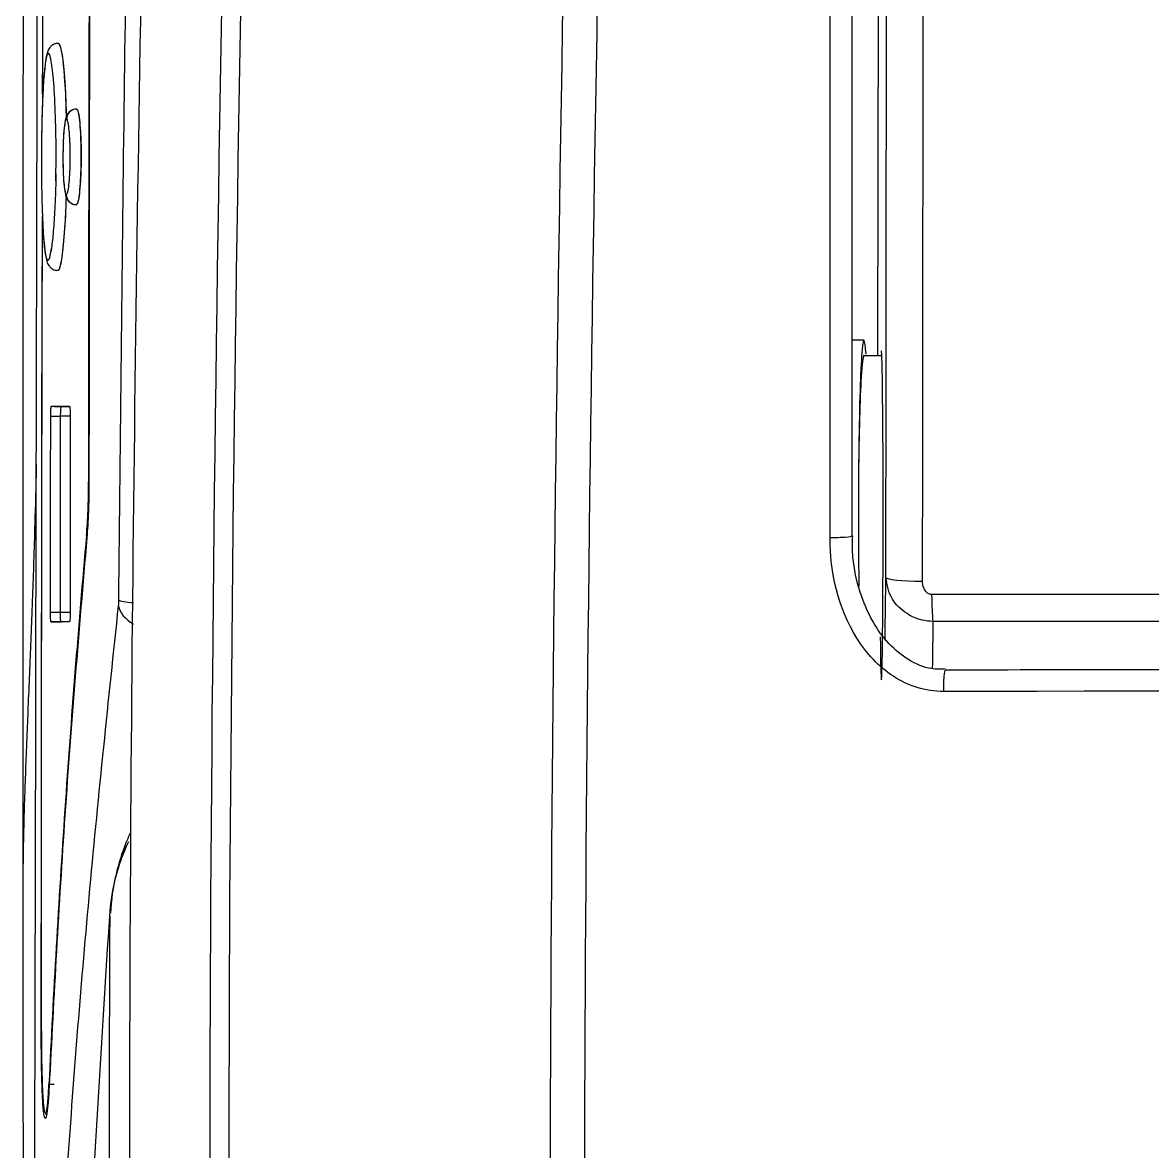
# Model space of a CAD drawing. Header units: millimetres. Extents: x -8699 to 14519, y -2727 to 7848.
# Drawn here: x -7614.3 to -7557.6, y 6954 to 7010.6 of the extents above; entities that cross this region are included whole.
import ezdxf

# ---------------------------------------------------------------- set-up
doc = ezdxf.new("R2010")
doc.units = ezdxf.units.MM
doc.layers.add('1', color=7, linetype='Continuous', true_color=0xffffff)

msp = doc.modelspace()

# ---------------------------------------------------------------- linework, layer by layer
at = {"layer": '1', "color": 8, "linetype": 'Continuous'}
for p, q in [((-7571.368, 7017.558), (-7571.392, 6993.905)), ((-7611.892, 6990.873), (-7612.375, 6990.873)), ((-7612.387, 6981.053), (-7611.893, 6981.053)), ((-7613.342, 6960.037), (-7613.349, 6960.037))]:
    msp.add_line(p, q, dxfattribs=at)
at = {"layer": '1', "color": 7, "linetype": 'Continuous'}
msp.add_line((-7568.006, 6978.142), (-7568.009, 6978.142), dxfattribs=at)
at = {"layer": '1', "color": 8, "linetype": 'Continuous'}
for centre, major_axis, ratio, start_param, end_param in [((-7611.578, 7005.791), (-0.047, -0.498), 0.995391, 3.232943, 4.803763), ((-7611.593, 7001.992), (-0.144, -0.479), 0.995022, 5.001569, 6.572391), ((-7573.688, 6984.874), (-1, 0), 0.078061, 1.480652, 3.141593), ((-7568.978, 6982.786), (2, -0.002), 0.094224, 3.152111, 4.625013), ((-7568.509, 6982.121), (0.001, 2), 0.087446, 1.664877, 2.45401), ((-7607.49, 6981.374), (-1.988, 0.221), 0.635327, 0.178635, 0.975905), ((-7607.475, 6981.65), (-2, 0.017), 0.085173, 0.138366, 0.901749), ((-7568.006, 6977.142), (0.002, -1), 0.087177, 3.155817, 4.791685)]:
    msp.add_ellipse(centre, major_axis=major_axis, ratio=ratio, start_param=start_param, end_param=end_param, dxfattribs=at)
at = {"layer": '1', "color": 7, "linetype": 'Continuous'}
for start_param, end_param in [(4.721117, 6.283275), (2.402096, 4.721117)]:
    msp.add_ellipse((-7571.202, 6985.905), major_axis=(0.001, 8.26), ratio=0.010472, start_param=start_param, end_param=end_param, dxfattribs=at)
for points, knots in [([(-7614.258, 7068.764), (-7614.258, 7053.227), (-7614.258, 7037.69), (-7614.261, 7005.884), (-7614.275, 6989.615), (-7614.273, 6957.077), (-7614.284, 6940.798), (-7613.968, 6921.423), (-7613.913, 6918.303), (-7613.851, 6915.184)], [0, 0, 0, 0, 0.303465, 0.303465, 0.62123, 0.62123, 0.938995, 0.938995, 1, 1, 1, 1]), ([(-7610.816, 7047.837), (-7610.838, 7042.816), (-7610.86, 7037.794), (-7610.9, 7027.752), (-7610.918, 7022.73), (-7610.963, 7007.666), (-7610.98, 6997.624), (-7610.975, 6987.581)], [0, 0, 0, 0, 0.250001, 0.250001, 0.500001, 0.500001, 1, 1, 1, 1]), ([(-7610.796, 7047.837), (-7610.841, 7037.719), (-7610.932, 7017.633), (-7610.947, 6997.548), (-7610.954, 6987.58)], [0, 0, 0, 0, 0.503731, 1, 1, 1, 1]), ([(-7606.346, 7044.736), (-7606.566, 7043.916), (-7606.768, 7042.976), (-7607.352, 7039.61), (-7607.658, 7036.761), (-7607.944, 7032.074), (-7608.009, 7030.471), (-7608.08, 7027.25), (-7608.107, 7025.635), (-7608.381, 7011.12), (-7608.593, 6998.218), (-7609.018, 6959.509), (-7609.03, 6933.689), (-7607.194, 6856.312), (-7603.372, 6804.958), (-7592.382, 6741.317), (-7589.879, 6728.632), (-7584.24, 6703.467), (-7581.092, 6690.974), (-7573.628, 6666.306), (-7569.294, 6654.089), (-7562.368, 6638.278), (-7560.556, 6634.396), (-7558.646, 6630.574)], [0, 0, 0, 0, 0.010273, 0.010273, 0.033117, 0.033117, 0.04454, 0.04454, 0.055962, 0.055962, 0.147339, 0.147339, 0.330093, 0.330093, 0.695601, 0.695601, 0.786978, 0.786978, 0.878355, 0.878355, 0.969732, 0.969732, 1, 1, 1, 1]), ([(-7612.492, 7009.575), (-7612.532, 7009.58), (-7612.641, 7009.583), (-7612.803, 7009.498), (-7612.924, 7009.377), (-7613.003, 7009.243), (-7613.075, 7009.041), (-7613.144, 7008.674), (-7613.224, 7007.912), (-7613.287, 7006.769), (-7613.322, 7005.724), (-7613.329, 7005.099), (-7613.33, 7004.961)], [0, 0, 0, 0, 0.018606, 0.054326, 0.086431, 0.123367, 0.186817, 0.343176, 0.537718, 0.743697, 0.9443, 1, 1, 1, 1]), ([(-7611.579, 7006.283), (-7611.597, 7006.286), (-7611.679, 7006.295), (-7611.814, 7006.244), (-7611.947, 7006.149), (-7612.034, 7006.039), (-7612.092, 7005.92), (-7612.153, 7005.722), (-7612.202, 7005.378), (-7612.243, 7004.841), (-7612.251, 7004.479), (-7612.252, 7004.353)], [0, 0, 0, 0, 0.018611, 0.088274, 0.146526, 0.201896, 0.262741, 0.353448, 0.625104, 0.876863, 1, 1, 1, 1]), ([(-7611.577, 7006.291), (-7611.552, 7006.288), (-7611.527, 7006.243), (-7611.478, 7006.069), (-7611.454, 7005.935), (-7611.413, 7005.598), (-7611.395, 7005.391), (-7611.367, 7004.933), (-7611.357, 7004.677), (-7611.346, 7004.153), (-7611.345, 7003.877), (-7611.353, 7003.346), (-7611.361, 7003.082), (-7611.385, 7002.601), (-7611.402, 7002.378), (-7611.44, 7002.002), (-7611.463, 7001.843), (-7611.511, 7001.612), (-7611.537, 7001.536), (-7611.573, 7001.494), (-7611.584, 7001.489), (-7611.595, 7001.492)], [0, 0, 0, 0, 0.103257, 0.103257, 0.2106, 0.2106, 0.317987, 0.317987, 0.424656, 0.424656, 0.530811, 0.530811, 0.63678, 0.63678, 0.742623, 0.742623, 0.848762, 0.848762, 0.955499, 0.955499, 1, 1, 1, 1]), ([(-7613.331, 7004.972), (-7613.341, 7004.357), (-7613.343, 7003.717), (-7613.329, 7001.734), (-7613.288, 7000.494), (-7613.219, 6999.69)], [0, 0, 0, 0, 0.316298, 0.316298, 1, 1, 1, 1]), ([(-7612.252, 7004.353), (-7612.257, 7004.219), (-7612.267, 7003.844), (-7612.256, 7003.189), (-7612.221, 7002.521), (-7612.162, 7002.092), (-7612.111, 7001.867), (-7611.995, 7001.672), (-7611.85, 7001.551), (-7611.695, 7001.49), (-7611.597, 7001.496), (-7611.563, 7001.502)], [0, 0, 0, 0, 0.10497, 0.294977, 0.484998, 0.684237, 0.813579, 0.870909, 0.920619, 0.973318, 1, 1, 1, 1]), ([(-7612.615, 7003.054), (-7612.616, 7002.979), (-7612.62, 7002.424), (-7612.658, 7001.435), (-7612.727, 7000.246), (-7612.814, 6999.429), (-7612.884, 6999.041), (-7612.913, 6998.96), (-7612.913, 6998.96)], [0, 0, 0, 0, 0.035436, 0.265081, 0.498747, 0.72636, 0.912528, 1, 1, 1, 1]), ([(-7612.099, 7001.889), (-7612.121, 7001.216), (-7612.153, 7000.589), (-7612.275, 6998.96), (-7612.389, 6998.269), (-7612.503, 6998.192), (-7612.509, 6998.189), (-7612.515, 6998.189)], [0, 0, 0, 0, 0.312738, 0.312738, 0.962247, 0.962247, 1, 1, 1, 1]), ([(-7613.339, 6960.038), (-7613.34, 6967.354), (-7613.334, 6974.671), (-7613.314, 6988.291), (-7613.302, 6994.595), (-7613.286, 7000.899)], [0, 0, 0, 0, 0.537184, 0.537184, 1, 1, 1, 1]), ([(-7613.241, 6999.938), (-7613.241, 6999.936), (-7613.222, 6999.566), (-7613.188, 6999.31), (-7613.153, 6999.066), (-7613.149, 6999.039)], [0, 0, 0, 0, 0.003751, 0.884136, 1, 1, 1, 1]), ([(-7613.149, 6999.039), (-7613.139, 6998.936), (-7613.079, 6998.71), (-7613.049, 6998.519), (-7612.833, 6998.28), (-7612.653, 6998.19), (-7612.547, 6998.197), (-7612.517, 6998.202)], [0, 0, 0, 0, 0.330546, 0.710415, 0.836614, 0.955552, 1, 1, 1, 1]), ([(-7571.97, 6993.995), (-7572.034, 6994.832), (-7572.107, 6994.913), (-7572.241, 6993.446), (-7572.299, 6991.791), (-7572.362, 6987.639), (-7572.366, 6985.162), (-7572.34, 6982.775), (-7572.337, 6982.556), (-7572.334, 6982.341)], [0, 0, 0, 0, 0.309042, 0.309042, 0.637678, 0.637678, 0.966315, 0.966315, 1, 1, 1, 1]), ([(-7572.08, 6993.896), (-7572.128, 6993.891), (-7572.177, 6993.524), (-7572.282, 6991.797), (-7572.329, 6990.015), (-7572.349, 6987.977)], [0, 0, 0, 0, 0.399895, 0.399895, 1, 1, 1, 1]), ([(-7612.884, 6981.054), (-7612.884, 6981.873), (-7612.883, 6982.691), (-7612.881, 6984.328), (-7612.881, 6985.146), (-7612.878, 6987.601), (-7612.875, 6989.238), (-7612.873, 6990.874)], [0, 0, 0, 0, 0.25, 0.25, 0.5, 0.5, 1, 1, 1, 1]), ([(-7612.873, 6990.874), (-7612.873, 6990.93), (-7612.872, 6990.987), (-7612.87, 6991.093), (-7612.868, 6991.143), (-7612.864, 6991.231), (-7612.861, 6991.27), (-7612.855, 6991.328), (-7612.852, 6991.349), (-7612.847, 6991.37), (-7612.844, 6991.374), (-7612.842, 6991.374)], [0, 0, 0, 0, 0.215286, 0.215286, 0.430301, 0.430301, 0.647849, 0.647849, 0.85898, 0.85898, 1, 1, 1, 1]), ([(-7612.842, 6991.374), (-7612.781, 6991.374), (-7612.716, 6991.374), (-7612.579, 6991.374), (-7612.507, 6991.374), (-7612.28, 6991.374), (-7612.115, 6991.374), (-7611.936, 6991.374)], [0, 0, 0, 0, 0.250041, 0.250041, 0.500083, 0.500083, 1, 1, 1, 1]), ([(-7612.375, 6990.873), (-7612.375, 6991.005), (-7612.372, 6991.135), (-7612.36, 6991.319), (-7612.353, 6991.373), (-7612.345, 6991.373)], [0, 0, 0, 0, 0.5, 0.5, 1, 1, 1, 1]), ([(-7612.375, 6990.873), (-7612.375, 6990.929), (-7612.375, 6990.986), (-7612.372, 6991.091), (-7612.371, 6991.141), (-7612.366, 6991.229), (-7612.364, 6991.267), (-7612.358, 6991.326), (-7612.355, 6991.348), (-7612.349, 6991.369), (-7612.347, 6991.373), (-7612.345, 6991.373)], [0, 0, 0, 0, 0.214454, 0.214454, 0.428896, 0.428896, 0.643516, 0.643516, 0.858504, 0.858504, 1, 1, 1, 1]), ([(-7611.936, 6991.374), (-7611.931, 6991.374), (-7611.926, 6991.364), (-7611.916, 6991.327), (-7611.912, 6991.298), (-7611.904, 6991.228), (-7611.901, 6991.184), (-7611.896, 6991.088), (-7611.894, 6991.035), (-7611.892, 6990.947), (-7611.892, 6990.91), (-7611.892, 6990.874)], [0, 0, 0, 0, 0.216824, 0.216824, 0.433428, 0.433428, 0.651777, 0.651777, 0.862873, 0.862873, 1, 1, 1, 1]), ([(-7611.892, 6990.874), (-7611.892, 6990.056), (-7611.893, 6989.238), (-7611.893, 6987.601), (-7611.894, 6986.783), (-7611.894, 6984.328), (-7611.894, 6982.691), (-7611.893, 6981.054)], [0, 0, 0, 0, 0.25, 0.25, 0.5, 0.5, 1, 1, 1, 1]), ([(-7613.599, 6988.467), (-7613.6, 6988.421), (-7613.622, 6987.364), (-7613.682, 6984.964), (-7613.796, 6981.585), (-7613.934, 6978.15), (-7614.072, 6974.892), (-7614.19, 6971.807), (-7614.262, 6969.197), (-7614.27, 6967.716), (-7614.267, 6967.12)], [0, 0, 0, 0, 0.003491, 0.080476, 0.195885, 0.328686, 0.480891, 0.653836, 0.848431, 1, 1, 1, 1]), ([(-7611.079, 6984.903), (-7611.062, 6985.093), (-7611.046, 6985.299), (-7611.033, 6985.515), (-7611.008, 6985.923), (-7610.99, 6986.377), (-7610.981, 6986.839), (-7610.977, 6987.083), (-7610.974, 6987.333), (-7610.975, 6987.581)], [0, 0, 0, 0, 0.255535, 0.255535, 0.255535, 0.744155, 0.744155, 0.744155, 1, 1, 1, 1]), ([(-7610.954, 6987.58), (-7610.955, 6987.326), (-7610.958, 6986.818), (-7610.98, 6986.081), (-7611.014, 6985.383), (-7611.047, 6984.977), (-7611.063, 6984.774)], [0, 0, 0, 0, 0.25011, 0.499976, 0.749877, 1, 1, 1, 1]), ([(-7611.079, 6984.903), (-7611.283, 6982.609), (-7611.476, 6980.315), (-7611.838, 6975.726), (-7612.006, 6973.431), (-7612.477, 6966.545), (-7612.743, 6961.953), (-7612.962, 6957.36)], [0, 0, 0, 0, 0.250022, 0.250022, 0.500044, 0.500044, 1, 1, 1, 1]), ([(-7611.063, 6984.774), (-7611.454, 6980.136), (-7612.227, 6970.961), (-7612.713, 6961.774), (-7612.954, 6957.231)], [0, 0, 0, 0, 0.505473, 1, 1, 1, 1]), ([(-7568.007, 6978.197), (-7568.24, 6978.174), (-7568.869, 6978.18), (-7569.874, 6978.617), (-7570.882, 6979.449), (-7571.719, 6980.621), (-7572.335, 6982.096), (-7572.656, 6983.561), (-7572.664, 6984.511), (-7572.642, 6984.874)], [0, 0, 0, 0, 0.076277, 0.210893, 0.351564, 0.506986, 0.683014, 0.879902, 1, 1, 1, 1]), ([(-7568.62, 6980.576), (-7568.803, 6980.591), (-7569.263, 6980.63), (-7570.019, 6980.981), (-7570.791, 6981.699), (-7570.913, 6982.407), (-7570.978, 6982.786)], [0, 0, 0, 0, 0.145748, 0.366398, 0.660868, 1, 1, 1, 1]), ([(-7569.153, 6982.599), (-7569.153, 6982.513), (-7569.142, 6982.425), (-7569.094, 6982.264), (-7569.058, 6982.188), (-7568.978, 6982.083), (-7568.942, 6982.047), (-7568.86, 6981.989), (-7568.813, 6981.967), (-7568.738, 6981.95), (-7568.711, 6981.947), (-7568.683, 6981.947)], [0, 0, 0, 0, 0.292946, 0.292946, 0.570901, 0.570901, 0.738971, 0.738971, 0.909184, 0.909184, 1, 1, 1, 1]), ([(-7613.71, 6912.888), (-7613.626, 6917.289), (-7613.457, 6926.176), (-7612.885, 6939.629), (-7612.063, 6953.329), (-7610.959, 6967.273), (-7609.97, 6976.641), (-7609.471, 6981.368)], [0, 0, 0, 0, 0.192509, 0.388794, 0.588823, 0.79257, 1, 1, 1, 1]), ([(-7609.471, 6981.368), (-7609.466, 6981.41), (-7609.462, 6981.46), (-7609.457, 6981.554), (-7609.456, 6981.599), (-7609.456, 6981.644)], [0, 0, 0, 0, 0.55422, 0.55422, 1, 1, 1, 1]), ([(-7612.854, 6980.554), (-7612.858, 6980.554), (-7612.861, 6980.564), (-7612.868, 6980.602), (-7612.871, 6980.63), (-7612.876, 6980.7), (-7612.878, 6980.744), (-7612.882, 6980.84), (-7612.883, 6980.892), (-7612.884, 6980.981), (-7612.884, 6981.018), (-7612.884, 6981.054)], [0, 0, 0, 0, 0.216349, 0.216349, 0.432461, 0.432461, 0.650476, 0.650476, 0.861546, 0.861546, 1, 1, 1, 1]), ([(-7612.357, 6980.553), (-7612.365, 6980.553), (-7612.373, 6980.607), (-7612.384, 6980.791), (-7612.387, 6980.921), (-7612.387, 6981.053)], [0, 0, 0, 0, 0.5, 0.5, 1, 1, 1, 1]), ([(-7612.357, 6980.553), (-7612.36, 6980.553), (-7612.364, 6980.563), (-7612.37, 6980.6), (-7612.373, 6980.628), (-7612.379, 6980.698), (-7612.381, 6980.741), (-7612.384, 6980.836), (-7612.386, 6980.889), (-7612.387, 6980.98), (-7612.387, 6981.017), (-7612.387, 6981.053)], [0, 0, 0, 0, 0.215412, 0.215412, 0.430837, 0.430837, 0.646069, 0.646069, 0.860918, 0.860918, 1, 1, 1, 1]), ([(-7611.893, 6981.054), (-7611.893, 6980.998), (-7611.894, 6980.942), (-7611.897, 6980.836), (-7611.899, 6980.786), (-7611.906, 6980.698), (-7611.91, 6980.659), (-7611.918, 6980.601), (-7611.923, 6980.579), (-7611.931, 6980.559), (-7611.934, 6980.554), (-7611.938, 6980.554)], [0, 0, 0, 0, 0.214699, 0.214699, 0.429109, 0.429109, 0.646352, 0.646352, 0.857511, 0.857511, 1, 1, 1, 1]), ([(-7611.938, 6980.554), (-7612.028, 6980.554), (-7612.115, 6980.554), (-7612.283, 6980.554), (-7612.363, 6980.554), (-7612.592, 6980.554), (-7612.73, 6980.554), (-7612.854, 6980.554)], [0, 0, 0, 0, 0.250042, 0.250042, 0.500084, 0.500084, 1, 1, 1, 1]), ([(-7417.119, 6978.353), (-7424.511, 6978.344), (-7441.166, 6978.322), (-7466.802, 6978.282), (-7494.023, 6978.24), (-7520.968, 6978.205), (-7545.633, 6978.178), (-7561.307, 6978.151), (-7568.006, 6978.138)], [0, 0, 0, 0, 0.146784, 0.330716, 0.50914, 0.687673, 0.866473, 1, 1, 1, 1]), ([(-7608.858, 6970.022), (-7608.944, 6969.841), (-7609.25, 6969.142), (-7609.67, 6967.782), (-7609.844, 6966.596), (-7609.88, 6965.94)], [0, 0, 0, 0, 0.137847, 0.5288, 1, 1, 1, 1]), ([(-7612.805, 6912.776), (-7612.596, 6917.194), (-7612.409, 6921.615), (-7611.978, 6930.457), (-7611.741, 6934.876), (-7611.004, 6948.133), (-7610.474, 6956.97), (-7609.913, 6965.805)], [0, 0, 0, 0, 0.25, 0.25, 0.5, 0.5, 1, 1, 1, 1]), ([(-7612.954, 6957.231), (-7612.963, 6957.062), (-7612.981, 6956.725), (-7613.022, 6956.189), (-7613.08, 6955.732), (-7613.152, 6955.576), (-7613.219, 6955.829), (-7613.275, 6956.486), (-7613.317, 6957.464), (-7613.338, 6958.477), (-7613.347, 6959.354), (-7613.348, 6959.809), (-7613.349, 6960.037)], [0, 0, 0, 0, 0.06338, 0.127001, 0.251257, 0.375101, 0.500144, 0.62517, 0.748939, 0.873079, 0.936621, 1, 1, 1, 1]), ([(-7613.339, 6960.038), (-7613.339, 6959.568), (-7613.336, 6959.092), (-7613.323, 6958.205), (-7613.313, 6957.782), (-7613.287, 6957.049), (-7613.27, 6956.727), (-7613.233, 6956.229), (-7613.211, 6956.045), (-7613.188, 6955.941)], [0, 0, 0, 0, 0.249997, 0.249997, 0.499972, 0.499972, 0.750008, 0.750008, 1, 1, 1, 1]), ([(-7613.141, 6955.838), (-7613.132, 6955.838), (-7613.124, 6955.847), (-7613.09, 6955.92), (-7613.065, 6956.056), (-7613.018, 6956.468), (-7612.995, 6956.749), (-7612.971, 6957.172), (-7612.967, 6957.264), (-7612.962, 6957.36)], [0, 0, 0, 0, 0.133095, 0.133095, 0.516735, 0.516735, 0.900353, 0.900353, 1, 1, 1, 1])]:
    msp.add_open_spline(points, degree=3, knots=knots, dxfattribs=at)
for points, degree in [([(-7613.438, 7067.733), (-7613.555, 7016.095), (-7613.668, 6964.46), (-7613.762, 6912.827)], 3), ([(-7572.688, 7039.157), (-7572.688, 7021.055), (-7572.688, 7002.961), (-7572.688, 6984.874)], 3), ([(-7613.271, 7006.993), (-7613.26, 7010.91), (-7613.249, 7014.827), (-7613.237, 7018.744)], 3), ([(-7612.491, 7009.588), (-7612.392, 7009.591), (-7612.287, 7009.061), (-7612.206, 7008.108)], 3), ([(-7612.206, 7008.108), (-7612.155, 7007.503), (-7612.115, 7006.742), (-7612.091, 7005.909)], 3), ([(-7572.068, 6994.696), (-7572.378, 6994.696), (-7572.688, 6994.696)], 2), ([(-7571.189, 6993.905), (-7572.123, 6993.905)], 1), ([(-7612.842, 6991.374), (-7612.343, 6991.373)], 1), ([(-7612.387, 6981.053), (-7612.384, 6984.326), (-7612.381, 6987.6), (-7612.375, 6990.873)], 3), ([(-7612.387, 6981.053), (-7612.384, 6984.326), (-7612.381, 6987.6), (-7612.375, 6990.873)], 3), ([(-7612.345, 6991.373), (-7612.224, 6991.373), (-7612.089, 6991.373), (-7611.941, 6991.373)], 3), ([(-7571.02, 6979.637), (-7571.006, 6980.673), (-7570.992, 6981.723), (-7570.978, 6982.786)], 3), ([(-7612.854, 6980.554), (-7612.356, 6980.553)], 1), ([(-7611.941, 6980.553), (-7612.094, 6980.553), (-7612.233, 6980.553), (-7612.357, 6980.553)], 3), ([(-7609.913, 6965.805), (-7609.827, 6967.067), (-7609.532, 6968.336), (-7608.961, 6969.532)], 3)]:
    msp.add_open_spline(points, degree=degree, dxfattribs=at)
at = {"layer": '1', "color": 8, "linetype": 'Continuous'}
for points, knots in [([(-7526.068, 6588.708), (-7532.825, 6596.1), (-7538.872, 6604.014), (-7549.711, 6620.761), (-7554.473, 6629.547), (-7567.011, 6656.396), (-7573.193, 6675.14), (-7580.764, 6703.914), (-7582.99, 6713.562), (-7587.066, 6732.908), (-7588.92, 6742.612), (-7593.949, 6771.815), (-7596.595, 6791.402), (-7600.693, 6830.781), (-7602.139, 6850.558), (-7604.076, 6890.076), (-7604.577, 6909.846), (-7605.168, 6969.186), (-7604.383, 7008.786), (-7603.59, 7048.425)], [0, 0, 0, 0, 0.0625, 0.0625, 0.125, 0.125, 0.25, 0.25, 0.3125, 0.3125, 0.375, 0.375, 0.5, 0.5, 0.625, 0.625, 0.75, 0.75, 1, 1, 1, 1]), ([(-7602.656, 7048.285), (-7603.448, 7008.682), (-7604.231, 6969.1), (-7603.439, 6890.027), (-7601.799, 6850.48), (-7595.672, 6791.599), (-7593.031, 6772.026), (-7588.004, 6742.829), (-7586.154, 6733.142), (-7582.094, 6713.866), (-7579.882, 6704.275), (-7574.882, 6685.239), (-7572.091, 6675.795), (-7565.653, 6657.124), (-7561.987, 6647.85), (-7553.599, 6629.887), (-7548.885, 6621.2), (-7538.129, 6604.574), (-7532.028, 6596.592), (-7525.329, 6589.268)], [0, 0, 0, 0, 0.25, 0.25, 0.5, 0.5, 0.625, 0.625, 0.6875, 0.6875, 0.75, 0.75, 0.8125, 0.8125, 0.875, 0.875, 0.9375, 0.9375, 1, 1, 1, 1]), ([(-7569.094, 7041.021), (-7569.103, 7031.32), (-7569.122, 7011.838), (-7569.143, 6992.372), (-7569.153, 6982.599)], [0, 0, 0, 0, 0.497923, 1, 1, 1, 1]), ([(-7513.685, 6598.502), (-7515.293, 6600.266), (-7516.895, 6602.108), (-7519.963, 6605.806), (-7521.45, 6607.684), (-7525.779, 6613.405), (-7528.485, 6617.334), (-7536.118, 6629.432), (-7540.581, 6637.937), (-7552.391, 6664.204), (-7558.046, 6682.269), (-7567.363, 6718.904), (-7571.094, 6737.458), (-7577.408, 6774.867), (-7579.911, 6793.757), (-7585.712, 6850.432), (-7587.285, 6888.379), (-7588.093, 6964.482), (-7587.38, 7002.575), (-7586.614, 7040.691)], [0, 0, 0, 0, 0.015625, 0.015625, 0.03125, 0.03125, 0.0625, 0.0625, 0.125, 0.125, 0.25, 0.25, 0.375, 0.375, 0.5, 0.5, 0.75, 0.75, 1, 1, 1, 1]), ([(-7584.906, 7040.35), (-7585.671, 7002.356), (-7586.384, 6964.383), (-7585.593, 6888.522), (-7584.039, 6850.695), (-7578.288, 6794.198), (-7575.805, 6775.368), (-7569.538, 6738.072), (-7565.831, 6719.574), (-7556.59, 6683.045), (-7550.988, 6665.029), (-7539.278, 6638.829), (-7534.847, 6630.338), (-7524.736, 6614.24), (-7519.03, 6606.605), (-7512.54, 6599.473)], [0, 0, 0, 0, 0.25, 0.25, 0.5, 0.5, 0.625, 0.625, 0.75, 0.75, 0.875, 0.875, 0.9375, 0.9375, 1, 1, 1, 1]), ([(-7573.778, 6984.796), (-7573.778, 6985.461), (-7573.778, 6986.125), (-7573.778, 6989.449), (-7573.778, 6992.108), (-7573.778, 7005.402), (-7573.778, 7016.041), (-7573.778, 7030.818), (-7573.778, 7034.954), (-7573.778, 7039.09)], [0, 0, 0, 0, 0.03674, 0.03674, 0.183698, 0.183698, 0.771537, 0.771537, 1, 1, 1, 1]), ([(-7609.456, 6981.644), (-7609.374, 6989.86), (-7609.214, 7005.781), (-7608.971, 7021.7), (-7608.853, 7029.404)], [0, 0, 0, 0, 0.516093, 1, 1, 1, 1]), ([(-7612.492, 7009.585), (-7612.406, 7009.583), (-7612.317, 7009.193), (-7612.177, 7007.849), (-7612.124, 7006.927), (-7612.094, 7005.898)], [0, 0, 0, 0, 0.521451, 0.521451, 1, 1, 1, 1]), ([(-7612.619, 7002.686), (-7612.604, 7003.344), (-7612.6, 7004.029), (-7612.622, 7006.035), (-7612.682, 7007.294), (-7612.848, 7008.882), (-7612.954, 7009.24), (-7613.139, 7008.811), (-7613.221, 7008.054), (-7613.301, 7006.368), (-7613.32, 7005.687), (-7613.331, 7004.972)], [0, 0, 0, 0, 0.123218, 0.123218, 0.371081, 0.371081, 0.618943, 0.618943, 0.866805, 0.866805, 1, 1, 1, 1]), ([(-7611.577, 7006.291), (-7611.568, 7006.29), (-7611.56, 7006.284), (-7611.527, 7006.238), (-7611.502, 7006.157), (-7611.458, 7005.916), (-7611.437, 7005.751), (-7611.403, 7005.362), (-7611.388, 7005.131), (-7611.368, 7004.641), (-7611.362, 7004.375), (-7611.359, 7003.942), (-7611.36, 7003.774), (-7611.363, 7003.507), (-7611.365, 7003.407), (-7611.374, 7003.049), (-7611.385, 7002.798), (-7611.414, 7002.351), (-7611.432, 7002.149), (-7611.472, 7001.824), (-7611.495, 7001.696), (-7611.543, 7001.528), (-7611.568, 7001.487), (-7611.593, 7001.492), (-7611.594, 7001.492), (-7611.595, 7001.492)], [0, 0, 0, 0, 0.037168, 0.037168, 0.144396, 0.144396, 0.251983, 0.251983, 0.359467, 0.359467, 0.465636, 0.465636, 0.531152, 0.531152, 0.570901, 0.570901, 0.676885, 0.676885, 0.783138, 0.783138, 0.889618, 0.889618, 0.996623, 0.996623, 1, 1, 1, 1]), ([(-7612.076, 7005.792), (-7612.089, 7005.793), (-7612.102, 7005.78), (-7612.135, 7005.708), (-7612.154, 7005.628), (-7612.189, 7005.406), (-7612.205, 7005.262), (-7612.231, 7004.931), (-7612.241, 7004.739), (-7612.255, 7004.338), (-7612.259, 7004.123), (-7612.261, 7003.699), (-7612.258, 7003.485), (-7612.246, 7003.085), (-7612.237, 7002.894), (-7612.214, 7002.56), (-7612.199, 7002.413), (-7612.166, 7002.183), (-7612.147, 7002.096), (-7612.116, 7002.015), (-7612.103, 7001.997), (-7612.09, 7001.993)], [0, 0, 0, 0, 0.068493, 0.068493, 0.177509, 0.177509, 0.286511, 0.286511, 0.395203, 0.395203, 0.503071, 0.503071, 0.610116, 0.610116, 0.717286, 0.717286, 0.824712, 0.824712, 0.933115, 0.933115, 1, 1, 1, 1]), ([(-7612.09, 7001.993), (-7612.09, 7001.993), (-7612.089, 7001.993), (-7612.068, 7001.989), (-7612.047, 7002.021), (-7612.007, 7002.154), (-7611.988, 7002.256), (-7611.954, 7002.514), (-7611.939, 7002.673), (-7611.916, 7003.027), (-7611.906, 7003.226), (-7611.899, 7003.509), (-7611.897, 7003.588), (-7611.894, 7003.799), (-7611.894, 7003.933), (-7611.896, 7004.275), (-7611.902, 7004.486), (-7611.919, 7004.874), (-7611.931, 7005.055), (-7611.959, 7005.364), (-7611.977, 7005.494), (-7612.014, 7005.686), (-7612.034, 7005.75), (-7612.062, 7005.786), (-7612.069, 7005.791), (-7612.076, 7005.792)], [0, 0, 0, 0, 0.003392, 0.003392, 0.11071, 0.11071, 0.217319, 0.217319, 0.323521, 0.323521, 0.429344, 0.429344, 0.468926, 0.468926, 0.53436, 0.53436, 0.640424, 0.640424, 0.747568, 0.747568, 0.855264, 0.855264, 0.962711, 0.962711, 1, 1, 1, 1]), ([(-7612.102, 7001.907), (-7612.118, 7001.42), (-7612.138, 7000.957), (-7612.237, 6999.314), (-7612.345, 6998.495), (-7612.474, 6998.213), (-7612.495, 6998.19), (-7612.516, 6998.191)], [0, 0, 0, 0, 0.22483, 0.22483, 0.872288, 0.872288, 1, 1, 1, 1]), ([(-7613.219, 6999.69), (-7613.149, 6998.886), (-7613.054, 6998.54), (-7612.915, 6998.844), (-7612.873, 6999.031), (-7612.833, 6999.3)], [0, 0, 0, 0, 0.702247, 0.702247, 1, 1, 1, 1]), ([(-7568.093, 6977.063), (-7568.987, 6977.061), (-7569.858, 6977.343), (-7571.344, 6978.311), (-7571.954, 6978.981), (-7573.375, 6981.247), (-7573.778, 6983.02), (-7573.778, 6984.796)], [0, 0, 0, 0, 0.25, 0.25, 0.5, 0.5, 1, 1, 1, 1]), ([(-7568.683, 6981.947), (-7562.887, 6981.944), (-7550.959, 6981.94), (-7532.546, 6981.934), (-7513.114, 6981.929), (-7487.188, 6981.925), (-7464.567, 6981.917), (-7445.604, 6981.924), (-7432.957, 6981.939), (-7423.47, 6981.917), (-7417.146, 6981.902)], [0, 0, 0, 0, 0.115016, 0.236679, 0.364988, 0.499946, 0.749919, 0.812432, 0.874953, 1, 1, 1, 1]), ([(-7417.146, 6980.561), (-7421.192, 6980.567), (-7433.662, 6980.586), (-7458.939, 6980.577), (-7493.473, 6980.578), (-7531.507, 6980.576), (-7556.701, 6980.576), (-7568.619, 6980.575)], [0, 0, 0, 0, 0.080033, 0.246671, 0.500006, 0.763458, 1, 1, 1, 1])]:
    msp.add_open_spline(points, degree=3, knots=knots, dxfattribs=at)
for points, degree in [([(-7570.978, 6982.786), (-7570.957, 7002.242), (-7570.937, 7021.707), (-7570.919, 7041.184)], 3), ([(-7613.28, 7007.036), (-7613.271, 7010.704), (-7613.261, 7014.371), (-7613.25, 7018.039)], 3), ([(-7613.349, 6960.037), (-7613.337, 6972.833), (-7613.325, 6985.629), (-7613.299, 6998.425)], 3), ([(-7612.873, 6990.874), (-7612.375, 6990.873)], 1), ([(-7612.884, 6981.054), (-7612.387, 6981.053)], 1), ([(-7568.619, 6980.575), (-7568.63, 6979.782), (-7568.641, 6978.989), (-7568.652, 6978.2)], 3), ([(-7417.119, 6977.278), (-7467.51, 6977.202), (-7517.894, 6977.148), (-7568.093, 6977.063)], 3), ([(-7609.913, 6965.805), (-7610.029, 6941.863), (-7609.862, 6917.889), (-7609.086, 6893.884)], 3), ([(-7612.962, 6957.36), (-7612.698, 6957.359)], 1)]:
    msp.add_open_spline(points, degree=degree, dxfattribs=at)

doc.saveas('drawing.dxf')
